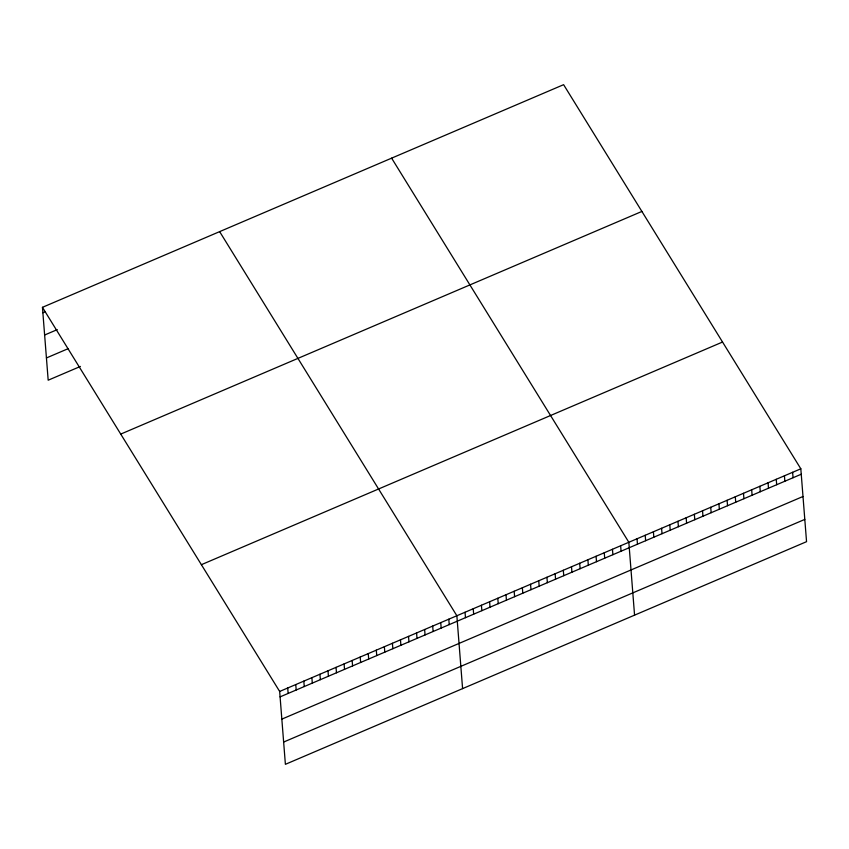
<?xml version="1.0" encoding="UTF-8"?>
<svg xmlns="http://www.w3.org/2000/svg" width="849" height="849" viewBox="0 0 849 849"><rect width="100%" height="100%" fill="white"/><g stroke="black" fill="none" stroke-linecap="round" stroke-linejoin="round"><path stroke-width="1.27" d="M42.45 307.327L563.609 84.677L800.819 468.797L806.55 541.673L285.391 764.323L279.661 691.447L42.45 307.327L48.181 380.203L80.4 366.439M42.874 312.761L45.177 311.774M44.626 335.015L57.286 329.614M46.43 357.949L68.291 348.61M120.728 434.094L641.886 211.443M201.383 564.691L722.531 342.041M279.661 691.447L800.819 468.797M280.085 696.88L801.244 474.23M281.836 719.135L802.995 496.485M283.64 742.058L804.799 519.408M391.622 158.158L628.833 542.267L634.564 615.143M219.647 231.628L456.858 615.748L462.588 688.613M792.626 472.299L793.051 477.722M784.434 475.79L784.858 481.224M776.251 479.292L776.676 484.726M768.058 482.794L768.483 488.217M759.866 486.286L760.29 491.72M751.673 489.788L752.108 495.222M743.491 493.29L743.915 498.713M735.298 496.782L735.722 502.215M727.105 500.284L727.54 505.717M718.923 503.786L719.347 509.209M710.73 507.278L711.154 512.711M702.537 510.78L702.972 516.213M694.355 514.282L694.779 519.705M686.162 517.773L686.586 523.207M677.969 521.275L678.393 526.709M669.787 524.778L670.211 530.211M661.594 528.28L662.018 533.703M653.401 531.771L653.826 537.205M645.208 535.273L645.643 540.707M637.026 538.775L637.45 544.198M620.64 545.769L621.075 551.203M612.458 549.271L612.882 554.694M604.265 552.763L604.69 558.196M596.072 556.265L596.507 561.698M587.89 559.767L588.315 565.19M579.697 563.258L580.122 568.692M571.504 566.761L571.939 572.194M563.322 570.263L563.747 575.686M555.129 573.754L555.554 579.188M546.936 577.256L547.361 582.69M538.744 580.758L539.179 586.192M530.561 584.261L530.986 589.684M522.368 587.752L522.793 593.186M514.176 591.254L514.611 596.688M505.993 594.756L506.418 600.179M497.801 598.248L498.225 603.681M489.608 601.75L490.043 607.184M481.425 605.252L481.85 610.675M473.233 608.744L473.657 614.177M465.04 612.246L465.475 617.679M448.803 619.186L449.227 624.62M440.748 622.625L441.172 628.058M432.693 626.063L433.117 631.497M424.638 629.512L425.062 634.935M416.583 632.951L417.008 638.384M408.528 636.389L408.953 641.823M400.473 639.828L400.898 645.261M392.418 643.277L392.843 648.7M384.364 646.715L384.788 652.149M376.309 650.154L376.733 655.587M368.254 653.592L368.689 659.026M360.199 657.041L360.634 662.464M352.144 660.48L352.579 665.903M344.089 663.918L344.524 669.352M336.045 667.356L336.469 672.79M327.99 670.806L328.414 676.229M319.935 674.244L320.36 679.667M311.88 677.682L312.305 683.116M303.825 681.121L304.25 686.554M295.77 684.559L296.195 689.993M287.715 688.008L288.14 693.431"/></g></svg>
